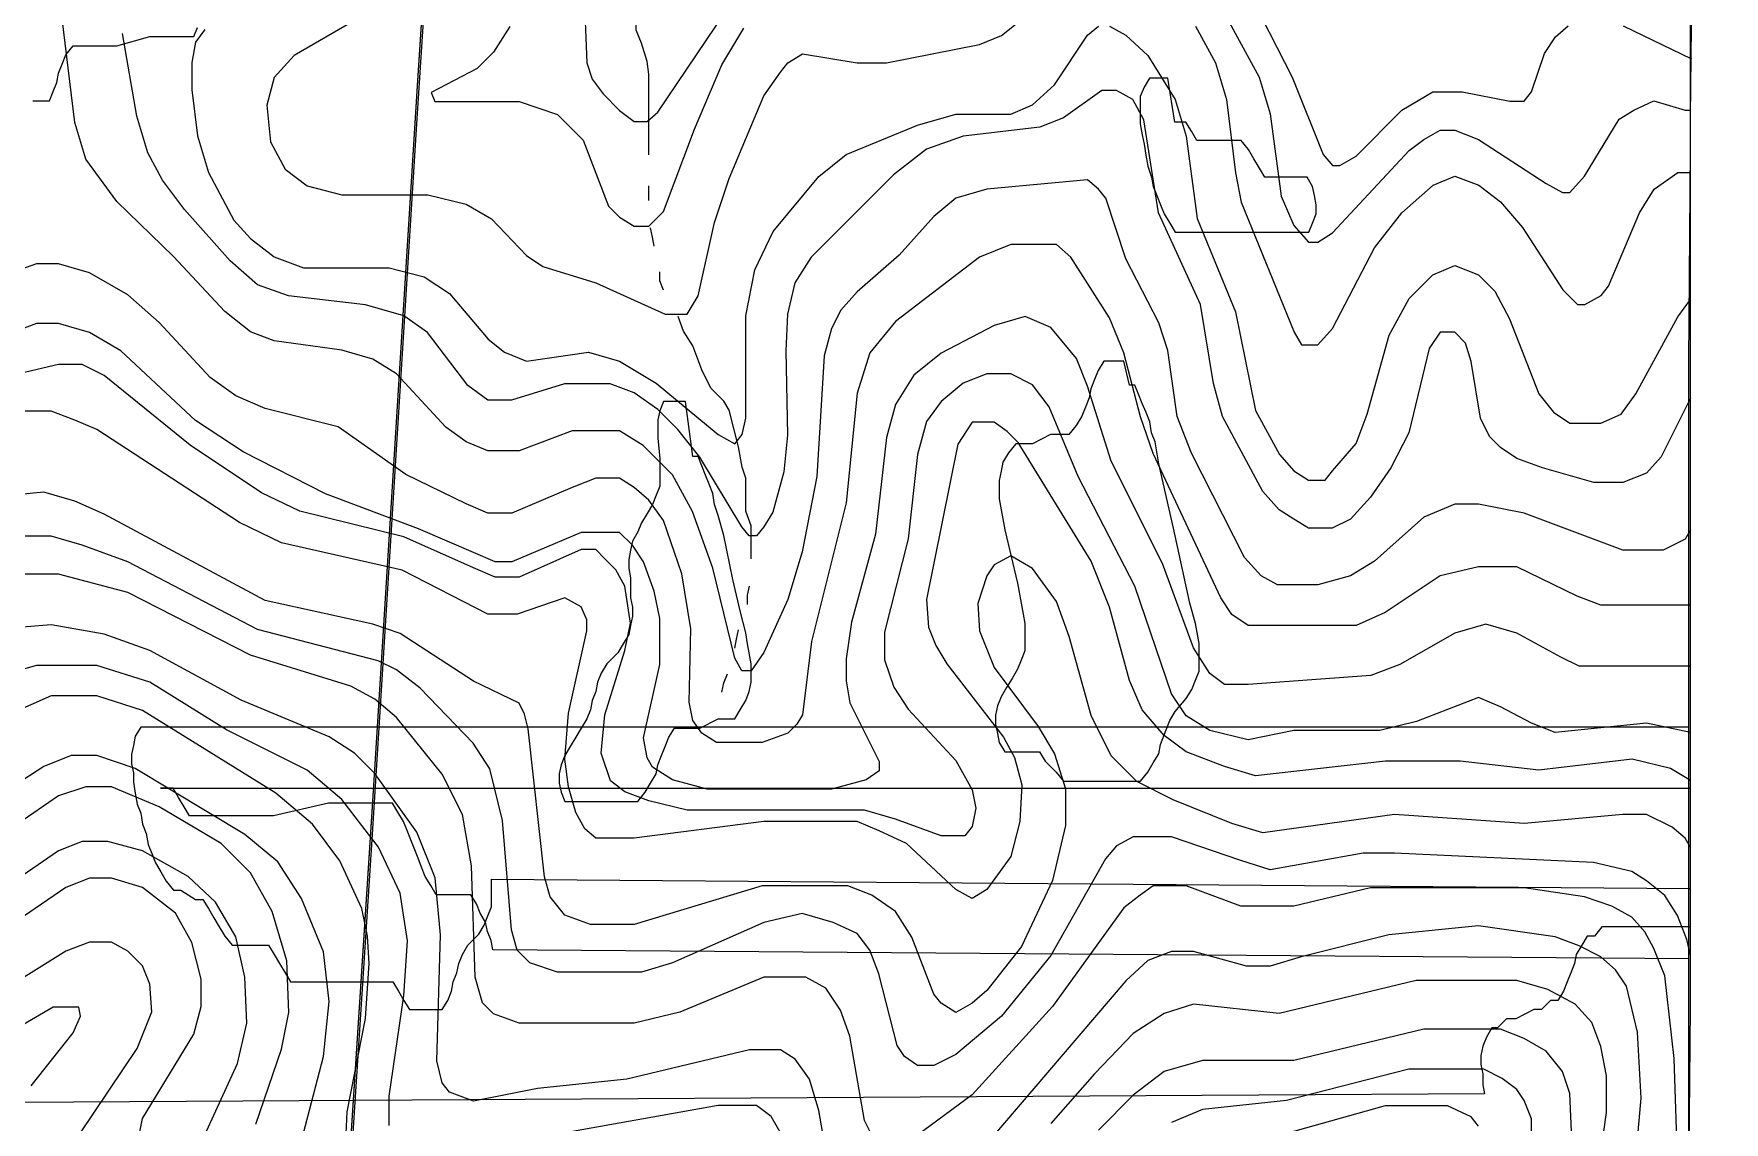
# Model space of a CAD drawing. Extents: x -0.82 to 6.83, y -0.63 to 7.9.
# Drawn here: x 2.406 to 2.8936, y 4.8829 to 5.1969 of the extents above; entities that cross this region are included whole.
import ezdxf

# ---------------------------------------------------------------- set-up
doc = ezdxf.new("R2010")
doc.units = 0
for name, color, linetype in [('Grid', 7, 'CONTINUOUS'), ('split_lines', 7, 'CONTINUOUS'), ('split_lines_copy', 7, 'CONTINUOUS'), ('topo', 7, 'CONTINUOUS'), ('topo_grid', 7, 'CONTINUOUS'), ('water', 7, 'CONTINUOUS'), ('white', 7, 'CONTINUOUS')]:
    doc.layers.add(name, color=color, linetype=linetype)

msp = doc.modelspace()

# ---------------------------------------------------------------- linework, layer by layer
at = {"layer": 'Grid', "color": 1}
for points in [[(3.35686, 4.763925), (3.14543, 4.763925), (2.933491, 4.763925), (2.724698, 4.763925), (2.712043, 4.763925), (2.490595, 4.763925), (2.503777, 4.967442), (2.51643, 5.17096), (2.529612, 5.373948), (2.542266, 5.577466), (2.543848, 5.786248), (2.544904, 5.995058), (2.547539, 6.202253), (2.550174, 6.409474), (2.547539, 6.61614), (2.54543, 6.822833), (2.53963, 7.033203), (2.533831, 7.243573), (2.533831, 7.247807)], [(2.529613, 5.383394), (2.516432, 5.180405), (2.503779, 4.976888), (2.490597, 4.77337), (2.284967, 4.770725), (2.07881, 4.76755), (1.873176, 4.764375), (1.667546, 4.761729), (1.460861, 4.761729), (1.254704, 4.761729), (1.048547, 4.761729), (0.841862, 4.761729), (0.635705, 4.761729), (0.429021, 4.761729), (0.222336, 4.761729), (0.015652, 4.761729), (0.006688, 4.761729)]]:
    msp.add_lwpolyline(points, dxfattribs=at)
for points in [[(1.667547, 4.761808), (1.67862, 4.964267), (1.689692, 5.166726), (1.700764, 5.369186), (1.712363, 5.571645), (1.919575, 5.575349), (2.127314, 5.579053), (2.335057, 5.583286), (2.542269, 5.586991), (2.529615, 5.383473), (2.516434, 5.180485), (2.503776, 4.976967), (2.490595, 4.77345), (2.284965, 4.770804), (2.078807, 4.767629), (1.873178, 4.764454)], [(3.35688, 4.771809), (3.145451, 4.771809), (2.933494, 4.771809), (2.7247, 4.771809), (2.712045, 4.771809), (2.490594, 4.771809), (2.503775, 4.975327), (2.516433, 5.178844), (2.529614, 5.381833), (2.542268, 5.58535), (2.752116, 5.582704), (2.961437, 5.582704), (3.171285, 5.579529), (3.38166, 5.576884), (3.375334, 5.374954), (3.369534, 5.173553), (3.363208, 4.971623)]]:
    msp.add_lwpolyline(points, close=True, dxfattribs=at)
at = {"layer": 'split_lines', "color": 7}
msp.add_lwpolyline([(2.882908, 4.614885), (2.882908, 4.675501), (2.882908, 4.736779), (2.882908, 4.797395), (2.883437, 4.858619), (2.883437, 4.91987), (2.883437, 4.980486), (2.883437, 5.041737), (2.883437, 5.102327), (2.883967, 5.163551), (2.883967, 5.224829)], dxfattribs=at)
at = {"layer": 'split_lines_copy', "color": 7}
msp.add_lwpolyline([(2.882908, 4.614885), (2.882908, 4.675501), (2.882908, 4.736779), (2.882908, 4.797395), (2.883437, 4.858619), (2.883437, 4.91987), (2.883437, 4.980486), (2.883437, 5.041737), (2.883437, 5.102327), (2.883967, 5.163551), (2.883967, 5.224829)], dxfattribs=at)
at = {"layer": 'topo', "color": 2}
for points in [[(2.740505, 5.219273), (2.759487, 5.184454), (2.762654, 5.17387), (2.765818, 5.150058), (2.769509, 5.141591), (2.773727, 5.136829), (2.776372, 5.136829), (2.78059, 5.139474), (2.802733, 5.163287), (2.80695, 5.166462), (2.811697, 5.169108), (2.815914, 5.169108), (2.82277, 5.166462), (2.842277, 5.153762), (2.847021, 5.151116), (2.849138, 5.151116), (2.853356, 5.155879), (2.863373, 5.172283), (2.86759, 5.174929), (2.87339, 5.177574), (2.882354, 5.174929), (2.883994, 5.174929)], [(2.523816, 5.215516), (2.481109, 5.190645), (2.475309, 5.184295), (2.4732, 5.176357), (2.474253, 5.165774), (2.478472, 5.157836), (2.484798, 5.153074), (2.494816, 5.150428), (2.519597, 5.150428), (2.530669, 5.147782), (2.53805, 5.143549), (2.548068, 5.132966), (2.552813, 5.129791), (2.568103, 5.125028), (2.588143, 5.116032), (2.59447, 5.116032), (2.597633, 5.121324), (2.602378, 5.142491), (2.606596, 5.155191), (2.616614, 5.179003), (2.621359, 5.185882), (2.623468, 5.188528), (2.627686, 5.191174), (2.643504, 5.188528), (2.651939, 5.188528), (2.678828, 5.19382), (2.685155, 5.196466), (2.689899, 5.20017)], [(2.883937, 5.053802), (2.882349, 5.051156), (2.876023, 5.047981), (2.871279, 5.047981), (2.864427, 5.047981), (2.835954, 5.058565), (2.822773, 5.061211), (2.81592, 5.061211), (2.806956, 5.057506), (2.792722, 5.044806), (2.785869, 5.040573), (2.776378, 5.037927), (2.764779, 5.037927), (2.760035, 5.040573), (2.755291, 5.045865), (2.740001, 5.075921), (2.735783, 5.086505), (2.733137, 5.105555), (2.730492, 5.113492), (2.721001, 5.132013), (2.715201, 5.149476), (2.713085, 5.152121), (2.70992, 5.154767), (2.680922, 5.152121), (2.671958, 5.149476), (2.665632, 5.144184), (2.655615, 5.133071), (2.643488, 5.122488), (2.638743, 5.117196), (2.636108, 5.111905), (2.633999, 5.103967), (2.63189, 5.069175), (2.627672, 5.047479), (2.623454, 5.03372), (2.6166, 5.018375), (2.612909, 5.013083), (2.610274, 5.013083), (2.608165, 5.016787), (2.601838, 5.042716), (2.596038, 5.05912), (2.590239, 5.069704), (2.581803, 5.07817), (2.574949, 5.082404), (2.568094, 5.082404), (2.56124, 5.082404), (2.54595, 5.076583), (2.536983, 5.076583), (2.530656, 5.079229), (2.524856, 5.083462), (2.51062, 5.098808), (2.503766, 5.103041), (2.494803, 5.105687), (2.475295, 5.108333), (2.468441, 5.110979), (2.461059, 5.1168), (2.446296, 5.132675), (2.429952, 5.14855), (2.420989, 5.16072), (2.417825, 5.171304), (2.413607, 5.206096)], [(2.757927, 5.20607), (2.769, 5.184374), (2.777967, 5.162149), (2.780612, 5.158974), (2.782729, 5.158974), (2.787473, 5.16162), (2.800655, 5.174849), (2.809619, 5.180141), (2.818054, 5.180141), (2.831762, 5.177495), (2.835979, 5.177495), (2.838096, 5.180141), (2.841787, 5.191253), (2.844951, 5.196016), (2.848642, 5.199191)], [(2.45527, 5.198212), (2.452635, 5.194508), (2.451582, 5.188687), (2.451582, 5.180749), (2.453164, 5.16752), (2.456327, 5.156937), (2.463708, 5.143179), (2.468454, 5.137887), (2.475308, 5.132595), (2.483744, 5.12942), (2.508524, 5.12942), (2.518542, 5.126774), (2.525923, 5.122012), (2.536996, 5.108783), (2.541741, 5.105079), (2.548068, 5.102433), (2.565994, 5.105079), (2.574957, 5.102433), (2.585506, 5.096083), (2.603433, 5.081266), (2.608178, 5.07862), (2.610287, 5.081266), (2.61134, 5.086029), (2.61134, 5.115556), (2.613977, 5.128785), (2.61925, 5.139898), (2.632431, 5.155773), (2.64034, 5.162123), (2.660903, 5.170589), (2.671975, 5.173764), (2.687792, 5.173764), (2.694118, 5.17641), (2.700445, 5.182231), (2.709935, 5.196519), (2.7131, 5.199164)], [(2.543313, 5.199059), (2.538568, 5.19165), (2.533823, 5.186888), (2.520641, 5.180009), (2.521697, 5.177363), (2.523806, 5.177363), (2.54595, 5.177363), (2.557022, 5.173659), (2.564404, 5.16625), (2.57179, 5.1472), (2.574949, 5.144025), (2.579171, 5.141379), (2.583389, 5.141379), (2.587607, 5.145613), (2.59657, 5.169425), (2.604479, 5.187946), (2.610806, 5.198529)], [(2.564941, 5.202869), (2.565468, 5.188581), (2.56705, 5.183819), (2.570217, 5.179585), (2.574958, 5.174823), (2.579181, 5.171648), (2.582871, 5.171648), (2.586035, 5.174294), (2.605543, 5.203292)], [(2.716261, 5.199164), (2.721005, 5.196519), (2.727332, 5.190698), (2.73524, 5.177998), (2.738404, 5.167414), (2.741569, 5.143602), (2.752642, 5.11672), (2.758441, 5.088251), (2.765299, 5.075551), (2.769517, 5.070789), (2.773734, 5.068143), (2.778481, 5.068143), (2.780598, 5.070789), (2.787453, 5.078726), (2.790617, 5.087193), (2.796943, 5.109947), (2.802743, 5.12053), (2.809596, 5.127409), (2.815922, 5.130055), (2.822775, 5.127409), (2.827519, 5.122647), (2.831736, 5.114709), (2.840171, 5.093014), (2.844389, 5.087722), (2.849133, 5.084547), (2.858097, 5.084547), (2.863896, 5.087193), (2.868114, 5.093014), (2.88024, 5.115239), (2.883928, 5.120266)], [(2.741066, 5.199111), (2.746866, 5.188528), (2.75003, 5.177945), (2.752676, 5.156778), (2.754264, 5.148311), (2.769554, 5.110873), (2.771671, 5.107169), (2.773787, 5.107169), (2.776433, 5.107169), (2.780651, 5.111931), (2.792777, 5.135215), (2.800685, 5.145269), (2.809649, 5.153206), (2.815975, 5.155852), (2.822828, 5.153206), (2.829154, 5.148444), (2.83548, 5.141035), (2.84708, 5.123044), (2.851297, 5.11881), (2.853414, 5.11881), (2.858158, 5.121456), (2.860274, 5.124102), (2.869239, 5.145269), (2.873456, 5.152148), (2.880309, 5.15691), (2.883994, 5.15691)], [(2.864459, 5.199191), (2.884234, 5.189666)], [(2.883923, 5.091823), (2.875493, 5.07489), (2.871276, 5.070127), (2.86442, 5.067481), (2.855986, 5.067481), (2.841224, 5.071715), (2.833843, 5.07436), (2.829099, 5.077535), (2.825934, 5.08071), (2.823288, 5.086002), (2.820642, 5.102406), (2.819055, 5.107698), (2.815891, 5.110873), (2.813774, 5.110873), (2.811657, 5.110873), (2.808493, 5.10611), (2.802693, 5.081769), (2.79742, 5.071715), (2.79162, 5.063248), (2.785821, 5.056898), (2.780548, 5.054252), (2.773695, 5.054252), (2.769477, 5.056898), (2.76526, 5.059544), (2.760516, 5.064835), (2.748917, 5.086531), (2.746271, 5.096056), (2.74258, 5.11881), (2.730449, 5.145269), (2.726231, 5.17215), (2.723067, 5.177971), (2.718323, 5.180617), (2.714105, 5.180617), (2.703033, 5.17268), (2.69618, 5.170034), (2.674037, 5.167388), (2.663493, 5.163684), (2.654003, 5.156275), (2.630277, 5.132463), (2.625532, 5.125055), (2.623423, 5.116059), (2.622896, 5.105475), (2.623423, 5.081134), (2.62237, 5.07055), (2.619206, 5.058909), (2.616571, 5.054675), (2.614462, 5.05203), (2.612353, 5.05203), (2.610244, 5.054675), (2.598118, 5.074784), (2.59179, 5.082721), (2.585991, 5.088542), (2.579136, 5.093305), (2.572282, 5.09595), (2.565955, 5.09595), (2.559101, 5.09595), (2.543812, 5.091188), (2.536953, 5.091188), (2.531153, 5.095421), (2.519554, 5.110767), (2.512699, 5.11553), (2.501627, 5.118705), (2.479483, 5.12135), (2.470519, 5.124525), (2.462611, 5.131405), (2.44943, 5.146221), (2.443103, 5.154688), (2.438886, 5.162625), (2.435721, 5.173209), (2.431503, 5.197021)], [(2.883935, 5.032054), (2.880236, 5.032054), (2.867055, 5.032054), (2.858091, 5.032054), (2.851238, 5.034699), (2.833839, 5.043166), (2.822766, 5.043166), (2.811693, 5.04052), (2.795877, 5.029937), (2.787442, 5.026233), (2.765299, 5.026233), (2.756335, 5.026233), (2.751588, 5.029408), (2.748426, 5.03417), (2.728919, 5.075816), (2.725222, 5.086399), (2.720478, 5.10492), (2.716261, 5.114974), (2.705188, 5.132436), (2.700971, 5.136141), (2.696227, 5.136141), (2.687792, 5.136141), (2.678828, 5.132436), (2.654576, 5.113916), (2.647194, 5.10492), (2.643504, 5.093278), (2.64034, 5.061634), (2.630323, 5.021576), (2.627685, 5.000409), (2.626106, 4.997764), (2.62347, 4.995118), (2.616089, 4.992472), (2.610284, 4.992472), (2.602903, 4.992472), (2.598685, 4.995118), (2.59605, 4.998822), (2.594994, 5.004114), (2.595521, 5.02528), (2.592885, 5.041155), (2.587614, 5.056501), (2.583396, 5.062322), (2.579178, 5.066026), (2.57496, 5.068672), (2.568105, 5.068672), (2.561251, 5.066026), (2.543852, 5.058618), (2.536994, 5.058618), (2.530667, 5.061264), (2.513268, 5.06973), (2.49376, 5.083489), (2.47267, 5.08878), (2.464234, 5.092484), (2.456852, 5.097776), (2.44209, 5.113651), (2.433126, 5.121589), (2.422054, 5.127939), (2.41309, 5.130584), (2.406764, 5.130584), (2.3978, 5.127409)], [(2.883923, 5.014432), (2.88024, 5.014432), (2.858097, 5.014432), (2.851771, 5.014432), (2.846498, 5.017078), (2.833843, 5.023957), (2.824878, 5.026603), (2.815914, 5.023957), (2.800098, 5.014961), (2.791663, 5.011786), (2.756338, 5.009141), (2.749485, 5.009141), (2.745268, 5.012316), (2.740521, 5.019724), (2.731554, 5.044066), (2.716791, 5.073593), (2.709938, 5.095289), (2.706773, 5.103226), (2.699392, 5.112222), (2.69201, 5.115397), (2.683046, 5.112751), (2.667755, 5.104814), (2.659847, 5.098464), (2.654574, 5.089997), (2.651928, 5.080472), (2.648764, 5.052532), (2.64191, 5.027132), (2.640327, 5.016549), (2.640327, 5.010199), (2.641383, 5.003849), (2.649819, 4.986916), (2.649819, 4.98427), (2.646128, 4.981624), (2.636111, 4.978978), (2.62083, 4.978978), (2.600268, 4.978978), (2.59025, 4.981624), (2.584451, 4.985328), (2.582869, 4.987974), (2.581813, 4.993795), (2.586558, 5.014961), (2.586558, 5.028191), (2.584979, 5.036128), (2.581814, 5.044595), (2.578652, 5.049357), (2.57496, 5.053061), (2.570215, 5.053061), (2.563888, 5.053061), (2.543854, 5.044595), (2.539104, 5.044595), (2.532777, 5.047241), (2.51696, 5.05412), (2.490069, 5.064174), (2.466343, 5.076345), (2.452636, 5.085341), (2.431019, 5.105449), (2.422056, 5.110741), (2.413092, 5.113386), (2.406765, 5.113386), (2.399911, 5.110741)], [(2.883929, 4.995329), (2.871274, 4.997975), (2.844911, 4.995329), (2.838056, 4.997975), (2.829091, 5.002738), (2.822765, 5.005384), (2.804837, 4.998504), (2.794293, 4.995859), (2.769513, 4.995859), (2.756331, 4.993213), (2.745258, 4.995859), (2.738405, 5.000092), (2.734188, 5.006442), (2.723639, 5.037557), (2.707296, 5.069175), (2.698861, 5.089283), (2.694117, 5.095633), (2.687791, 5.098808), (2.680938, 5.098808), (2.674083, 5.096162), (2.667756, 5.09087), (2.663539, 5.08505), (2.660893, 5.075525), (2.658247, 5.051183), (2.651395, 5.024275), (2.651395, 5.016337), (2.65404, 5.0084), (2.658258, 5.00205), (2.671966, 4.987233), (2.67671, 4.978766), (2.677768, 4.973475), (2.67671, 4.968183), (2.674593, 4.965537), (2.671947, 4.965537), (2.66773, 4.965537), (2.654548, 4.9703), (2.645585, 4.972946), (2.594443, 4.972946), (2.58337, 4.975591), (2.576516, 4.978237), (2.572298, 4.981412), (2.569663, 4.98935), (2.570716, 5.000462), (2.576516, 5.018983), (2.578099, 5.026921), (2.576516, 5.037504), (2.573881, 5.042266), (2.570717, 5.045441), (2.568082, 5.048087), (2.563887, 5.048087), (2.545961, 5.04015), (2.539102, 5.04015), (2.532775, 5.042796), (2.51274, 5.051791), (2.482687, 5.0592), (2.471615, 5.064491), (2.451052, 5.07825), (2.426272, 5.098358), (2.419945, 5.101533), (2.413091, 5.101533), (2.402018, 5.098887)], [(2.883937, 4.981518), (2.878138, 4.984958), (2.867065, 4.987604), (2.840175, 4.984429), (2.817505, 4.987074), (2.795889, 4.987074), (2.758454, 4.982841), (2.74949, 4.985487), (2.738417, 4.98972), (2.732091, 4.994483), (2.725759, 5.001891), (2.722068, 5.010358), (2.716269, 5.031524), (2.710995, 5.044754), (2.689906, 5.079017), (2.686744, 5.082192), (2.683053, 5.084838), (2.678835, 5.084838), (2.676719, 5.084838), (2.672501, 5.078488), (2.663537, 5.033668), (2.664066, 5.02573), (2.666183, 5.020438), (2.669347, 5.015147), (2.685693, 4.99398), (2.688855, 4.988159), (2.690972, 4.980222), (2.690443, 4.969638), (2.687797, 4.959584), (2.680944, 4.950059), (2.676727, 4.947413), (2.671983, 4.950059), (2.657745, 4.963288), (2.649837, 4.966993), (2.64351, 4.969638), (2.616614, 4.969638), (2.57918, 4.964876), (2.572325, 4.964876), (2.568107, 4.964876), (2.564944, 4.967522), (2.562308, 4.972284), (2.5602, 4.979693), (2.559144, 4.98763), (2.5602, 5.000859), (2.565472, 5.024672), (2.565472, 5.027847), (2.563889, 5.031551), (2.559144, 5.034197), (2.545436, 5.029434), (2.536994, 5.029434), (2.512213, 5.042134), (2.477415, 5.050072), (2.465288, 5.055893), (2.424163, 5.082774), (2.417836, 5.08542), (2.410982, 5.088066), (2.402019, 5.088066)], [(2.883934, 4.962177), (2.882346, 4.964823), (2.878656, 4.967998), (2.871274, 4.971702), (2.864421, 4.971702), (2.83595, 4.969056), (2.798515, 4.971702), (2.760553, 4.96641), (2.751589, 4.969056), (2.734716, 4.975935), (2.724167, 4.981227), (2.716786, 4.988635), (2.710986, 5.000277), (2.70466, 5.023031), (2.700969, 5.033085), (2.694116, 5.04261), (2.68779, 5.046315), (2.683046, 5.043669), (2.680929, 5.040494), (2.678283, 5.032556), (2.678813, 5.024619), (2.68303, 5.014035), (2.695685, 4.997102), (2.700429, 4.989165), (2.703591, 4.97911), (2.703591, 4.968527), (2.6999, 4.952652), (2.690936, 4.933602), (2.680919, 4.920902), (2.676701, 4.917198), (2.671957, 4.914552), (2.66774, 4.917198), (2.665623, 4.919844), (2.659297, 4.936248), (2.654553, 4.943656), (2.6477, 4.948419), (2.640845, 4.951065), (2.629773, 4.951065), (2.616065, 4.951065), (2.579158, 4.939952), (2.566524, 4.939952), (2.559142, 4.942598), (2.554924, 4.94789), (2.553342, 4.95371), (2.548596, 4.996414), (2.547543, 5.000648), (2.545961, 5.003823), (2.532776, 5.010173), (2.511686, 5.023931), (2.503777, 5.026577), (2.47267, 5.033456), (2.426272, 5.058327), (2.417836, 5.062031), (2.408873, 5.064677), (2.381984, 5.062031)], [(2.883918, 4.931115), (2.88286, 4.935613), (2.880214, 4.942492), (2.876523, 4.948313), (2.87125, 4.952546), (2.867033, 4.955192), (2.85596, 4.957838), (2.79849, 4.960484), (2.789526, 4.960484), (2.762637, 4.955721), (2.754202, 4.958367), (2.734165, 4.965246), (2.727312, 4.965246), (2.72309, 4.965246), (2.718346, 4.9626), (2.715181, 4.958896), (2.699364, 4.930956), (2.685127, 4.913494), (2.671946, 4.902381), (2.665619, 4.899206), (2.660875, 4.899206), (2.657184, 4.901852), (2.655068, 4.905027), (2.649797, 4.925665), (2.647151, 4.932544), (2.643461, 4.937306), (2.636607, 4.940481), (2.627643, 4.943127), (2.61657, 4.940481), (2.590208, 4.92884), (2.581245, 4.926194), (2.557002, 4.926194), (2.549093, 4.92884), (2.545402, 4.932544), (2.543822, 4.938365), (2.541182, 4.969982), (2.537491, 4.984799), (2.532746, 4.992207), (2.517456, 5.008082), (2.510602, 5.013374), (2.505329, 5.01602), (2.470531, 5.025016), (2.433097, 5.044595), (2.419916, 5.049357), (2.410952, 5.052003), (2.38459, 5.052003)], [(2.647687, 4.879177), (2.645579, 4.883411), (2.641361, 4.907752), (2.638723, 4.915161), (2.634506, 4.921511), (2.628706, 4.924686), (2.623438, 4.924686), (2.616584, 4.924686), (2.592331, 4.914631), (2.57915, 4.911456), (2.545961, 4.911456), (2.538576, 4.914102), (2.535412, 4.917277), (2.533303, 4.924686), (2.53225, 4.956833), (2.529612, 4.971649), (2.523814, 4.983291), (2.510632, 4.999695), (2.504306, 5.004987), (2.497451, 5.008691), (2.468452, 5.017687), (2.433128, 5.035678), (2.413092, 5.04097), (2.386729, 5.04097)], [(2.636647, 4.861953), (2.632429, 4.886295), (2.629794, 4.89529), (2.625576, 4.901111), (2.621358, 4.903757), (2.612394, 4.903757), (2.577068, 4.89529), (2.551233, 4.892645), (2.532775, 4.88894), (2.525921, 4.891586), (2.523812, 4.894232), (2.522233, 4.900582), (2.523286, 4.936962), (2.521704, 4.953366), (2.516431, 4.966596), (2.504305, 4.983529), (2.498505, 4.98935), (2.491124, 4.994112), (2.465816, 5.004696), (2.439454, 5.018983), (2.426273, 5.023746), (2.410983, 5.026391), (2.377765, 5.023746)], [(2.508523, 4.881903), (2.508523, 4.890369), (2.512741, 4.919368), (2.513794, 4.935243), (2.511685, 4.949001), (2.505358, 4.96223), (2.494813, 4.975988), (2.484796, 4.984455), (2.461597, 4.996097), (2.439453, 5.009855), (2.424163, 5.014618), (2.415199, 5.014618), (2.406764, 5.014618), (2.381983, 5.007738)], [(2.495861, 4.875314), (2.496387, 4.885898), (2.50166, 4.912779), (2.502713, 4.928654), (2.502187, 4.936592), (2.500605, 4.944529), (2.494277, 4.958288), (2.486369, 4.968871), (2.475825, 4.977867), (2.437336, 5.001679), (2.424155, 5.005913), (2.410974, 5.005913), (2.394102, 4.998504)], [(2.483214, 4.877537), (2.489541, 4.901879), (2.491123, 4.917754), (2.489541, 4.932041), (2.483214, 4.947387), (2.47636, 4.95797), (2.466869, 4.965908), (2.435235, 4.984958), (2.424162, 4.988662), (2.416781, 4.988662), (2.408872, 4.985487), (2.392528, 4.974904)], [(2.470022, 4.882299), (2.477403, 4.903995), (2.479512, 4.914579), (2.478985, 4.929395), (2.474768, 4.943683), (2.468441, 4.954795), (2.460005, 4.963262), (2.442079, 4.973845), (2.42837, 4.979666), (2.420989, 4.979666), (2.41308, 4.97702), (2.379864, 4.954266)], [(2.455255, 4.879204), (2.464745, 4.899841), (2.46738, 4.911483), (2.466854, 4.924712), (2.464219, 4.936354), (2.458419, 4.946408), (2.450511, 4.953816), (2.437329, 4.961225), (2.427312, 4.96387), (2.41993, 4.96387), (2.413076, 4.961225), (2.384605, 4.941645)], [(2.436289, 4.878675), (2.437345, 4.883966), (2.452108, 4.908308), (2.454217, 4.916245), (2.454217, 4.924183), (2.451579, 4.934766), (2.446834, 4.943233), (2.437344, 4.950641), (2.428381, 4.953287), (2.422054, 4.953287), (2.4152, 4.950641), (2.388837, 4.93265)], [(2.880226, 4.869123), (2.879167, 4.901296), (2.876521, 4.925109), (2.87336, 4.933046), (2.870714, 4.937809), (2.867023, 4.942042), (2.861223, 4.945217), (2.853315, 4.947863), (2.835916, 4.950509), (2.802699, 4.950509), (2.791626, 4.950509), (2.769483, 4.945217), (2.76263, 4.945217), (2.754195, 4.945217), (2.738376, 4.951038), (2.728885, 4.951038), (2.725189, 4.948392), (2.720442, 4.944688), (2.699882, 4.916219), (2.676683, 4.890819), (2.660866, 4.879177)], [(2.867052, 4.860815), (2.869698, 4.889814), (2.868639, 4.908864), (2.865478, 4.922093), (2.862316, 4.926855), (2.858096, 4.930559), (2.85177, 4.933734), (2.844914, 4.93638), (2.822771, 4.939555), (2.796937, 4.936909), (2.77163, 4.930559), (2.762666, 4.927914), (2.755813, 4.927914), (2.740523, 4.932147), (2.734197, 4.932147), (2.727344, 4.929501), (2.721013, 4.92368), (2.680942, 4.87677)], [(2.419419, 4.879812), (2.435763, 4.904154), (2.439981, 4.914737), (2.439454, 4.922675), (2.437346, 4.927966), (2.433128, 4.9322), (2.428383, 4.934846), (2.422056, 4.934846), (2.415202, 4.9322), (2.393058, 4.918441)], [(2.854917, 4.851449), (2.859661, 4.885713), (2.859661, 4.896296), (2.858073, 4.904763), (2.855428, 4.911642), (2.850684, 4.916933), (2.842775, 4.921167), (2.833811, 4.923813), (2.82063, 4.923813), (2.804813, 4.923813), (2.76527, 4.914288), (2.740489, 4.916933), (2.732054, 4.914288), (2.723085, 4.908467), (2.712012, 4.896825), (2.699357, 4.882538)], [(2.405192, 4.893333), (2.417317, 4.908678), (2.419426, 4.913441), (2.4189, 4.916087), (2.417317, 4.916087), (2.411519, 4.916087), (2.396228, 4.907091)], [(2.84966, 4.87796), (2.849131, 4.891189), (2.847014, 4.897539), (2.84227, 4.90336), (2.835944, 4.907064), (2.829091, 4.90971), (2.818018, 4.90971), (2.806946, 4.90971), (2.769512, 4.900714), (2.760548, 4.900714), (2.743149, 4.900714), (2.732076, 4.897539), (2.723109, 4.89066), (2.713092, 4.880606)], [(2.838043, 4.873304), (2.838043, 4.883887), (2.835926, 4.889179), (2.833809, 4.892354), (2.829592, 4.895529), (2.824319, 4.898174), (2.814301, 4.898174), (2.802702, 4.898174), (2.767377, 4.889179), (2.743125, 4.886533), (2.734161, 4.882829)], [(2.622378, 4.878198), (2.618688, 4.884548), (2.614469, 4.887723), (2.60343, 4.887723), (2.555978, 4.879257)], [(2.822766, 4.88177), (2.820649, 4.884416), (2.813794, 4.887591), (2.80483, 4.887591), (2.795866, 4.887591), (2.767395, 4.879654)]]:
    msp.add_lwpolyline(points, dxfattribs=at)
for points in [[(2.884234, 5.189666)], [(2.883994, 5.174929)], [(2.883994, 5.15691)], [(2.883928, 5.120266)], [(2.883923, 5.091823)], [(2.883937, 5.053802)], [(2.883935, 5.032054)], [(2.883923, 5.014432)], [(2.883929, 4.995329)], [(2.883937, 4.981518)], [(2.883934, 4.962177)], [(2.883918, 4.931115)]]:
    msp.add_lwpolyline(points, close=True, dxfattribs=at)
at = {"layer": 'topo_grid', "color": 7}
msp.add_lwpolyline([(2.882904, 4.606789), (2.883434, 4.658462), (2.883434, 4.710135), (2.883434, 4.761279), (2.883434, 4.812952), (2.883434, 4.864096), (2.883963, 4.915743), (2.883963, 4.967416), (2.883963, 5.01856), (2.883963, 5.070233), (2.883963, 5.121377), (2.883963, 5.17305), (2.884492, 5.224723)], dxfattribs=at)
at = {"layer": 'water', "color": 4}
for points in [[(2.583394, 5.16199), (2.583394, 5.16834), (2.583394, 5.176278), (2.583394, 5.182628), (2.583394, 5.185274), (2.582868, 5.188978), (2.581285, 5.19427), (2.579703, 5.197974), (2.579703, 5.20062), (2.579177, 5.203265), (2.579177, 5.20644), (2.579177, 5.211732), (2.579703, 5.215965), (2.580759, 5.220728), (2.581285, 5.224432), (2.584976, 5.229195), (2.588139, 5.23237), (2.589722, 5.235015)], [(2.583394, 5.148788), (2.583394, 5.153021)], [(2.584976, 5.135611), (2.584447, 5.138257), (2.58392, 5.140903)], [(2.587612, 5.122964), (2.586556, 5.12561), (2.586556, 5.128256)], [(2.61292, 5.045468), (2.61292, 5.045468), (2.61292, 5.049701), (2.61292, 5.054993), (2.61134, 5.059226), (2.61134, 5.06346), (2.61134, 5.068751), (2.610285, 5.071926), (2.609232, 5.077747), (2.606594, 5.08833), (2.605014, 5.090976), (2.601323, 5.09468), (2.598688, 5.099972), (2.596053, 5.106851), (2.593415, 5.111085), (2.591835, 5.115318)], [(2.611866, 5.032292), (2.611866, 5.034938), (2.612393, 5.037583)], [(2.608175, 5.019618), (2.608701, 5.022264), (2.609228, 5.02491)], [(2.604484, 5.006971), (2.605011, 5.009617), (2.606066, 5.012263)]]:
    msp.add_lwpolyline(points, dxfattribs=at)
at = {"layer": 'white', "color": 7}
for points in [[(2.405705, 5.177601), (2.407287, 5.177601), (2.409396, 5.177601), (2.410451, 5.177601), (2.411504, 5.180247), (2.41256, 5.182893), (2.413087, 5.185538), (2.41414, 5.188184), (2.415195, 5.19083), (2.417304, 5.193476), (2.419413, 5.193476), (2.421521, 5.193476), (2.424157, 5.193476), (2.42732, 5.193476), (2.429955, 5.193476), (2.439446, 5.196122), (2.442081, 5.196122), (2.444716, 5.196122), (2.447354, 5.196122), (2.44999, 5.196122), (2.452098, 5.196122), (2.453151, 5.198768)], [(2.883398, 4.99689), (2.442081, 4.99689), (2.440499, 4.99689), (2.43839, 4.99689), (2.436808, 4.99689), (2.435228, 4.994245), (2.434702, 4.991599), (2.434172, 4.988953), (2.434172, 4.986307), (2.434702, 4.983661), (2.434702, 4.981015), (2.435228, 4.97784), (2.435755, 4.974665), (2.436808, 4.97202), (2.437334, 4.968845), (2.43839, 4.966199), (2.438916, 4.963024), (2.439972, 4.960378), (2.441025, 4.957732), (2.442607, 4.955086), (2.44419, 4.95244), (2.446298, 4.949795), (2.448407, 4.949795), (2.452625, 4.947149), (2.454734, 4.947149), (2.456316, 4.944503), (2.457898, 4.941857), (2.45948, 4.939211), (2.461063, 4.936565), (2.463171, 4.93392), (2.464754, 4.93392), (2.466862, 4.93392), (2.469498, 4.93392), (2.471606, 4.93392), (2.473715, 4.93392), (2.475297, 4.931274), (2.476879, 4.928628), (2.478462, 4.925982), (2.480044, 4.923336), (2.482153, 4.923336), (2.484261, 4.923336), (2.486897, 4.923336), (2.489532, 4.923336), (2.49217, 4.923336), (2.497442, 4.923336), (2.500606, 4.923336), (2.502715, 4.923336), (2.50535, 4.923336), (2.507459, 4.923336), (2.509567, 4.923336), (2.51115, 4.92069), (2.512729, 4.918045), (2.514311, 4.915399), (2.515894, 4.915399), (2.518003, 4.915399), (2.520111, 4.915399), (2.521691, 4.915399), (2.5238, 4.915399), (2.525382, 4.918045), (2.526437, 4.92069), (2.526964, 4.923336), (2.528017, 4.925982), (2.528544, 4.928628), (2.529599, 4.931274), (2.531181, 4.93392), (2.534345, 4.937095), (2.535927, 4.93974), (2.53698, 4.942386), (2.538035, 4.945032), (2.538035, 4.947678), (2.538035, 4.950324), (2.538035, 4.95297), (2.883632, 4.950324)], [(2.883493, 4.930004), (2.538413, 4.93265), (2.537887, 4.935295), (2.536833, 4.937941), (2.536307, 4.940587), (2.534725, 4.943233), (2.533669, 4.945879), (2.532089, 4.948525), (2.529981, 4.948525), (2.527872, 4.948525), (2.525763, 4.948525), (2.523655, 4.948525), (2.522072, 4.948525), (2.52049, 4.95117), (2.518908, 4.953816), (2.517855, 4.956462), (2.516799, 4.959108), (2.51469, 4.9644), (2.513637, 4.967045), (2.512584, 4.969691), (2.511002, 4.972337), (2.50942, 4.974983), (2.507311, 4.974983), (2.505203, 4.974983), (2.502567, 4.974983), (2.499932, 4.974983), (2.496768, 4.974983), (2.493605, 4.974983), (2.490967, 4.974983), (2.47515, 4.971279), (2.46935, 4.971279), (2.466187, 4.971279), (2.463023, 4.971279), (2.460388, 4.971279), (2.457753, 4.971279), (2.455117, 4.971279), (2.453009, 4.971279), (2.4509, 4.971279), (2.449318, 4.973925), (2.447736, 4.97657), (2.446153, 4.979216), (2.444571, 4.979216), (2.442462, 4.979216), (2.883688, 4.979216)], [(2.88369, 4.939211), (2.882102, 4.939211), (2.878938, 4.939211), (2.876292, 4.939211), (2.87313, 4.939211), (2.869966, 4.939211), (2.866804, 4.939211), (2.864158, 4.939211), (2.861512, 4.939211), (2.85835, 4.939211), (2.856234, 4.936565), (2.854117, 4.936565), (2.85253, 4.93392), (2.850942, 4.931274), (2.850413, 4.928628), (2.849355, 4.925982), (2.848296, 4.923336), (2.847238, 4.92069), (2.84565, 4.918045), (2.843534, 4.918045), (2.840888, 4.915399), (2.838771, 4.915399), (2.833498, 4.912753), (2.830852, 4.912753), (2.828206, 4.910107), (2.826619, 4.910107), (2.825031, 4.907461), (2.823973, 4.904815), (2.823444, 4.90217), (2.823444, 4.899524), (2.823973, 4.896878), (2.823973, 4.893703), (2.824502, 4.891057), (2.368422, 4.888411)]]:
    msp.add_lwpolyline(points, dxfattribs=at)
for points in [[(2.733133, 5.184136), (2.731545, 5.184136), (2.729429, 5.184136), (2.727841, 5.184136), (2.726254, 5.18149), (2.725195, 5.178844), (2.725195, 5.176199), (2.725195, 5.173553), (2.725195, 5.170907), (2.725725, 5.167732), (2.726254, 5.165086), (2.726783, 5.161911), (2.727312, 5.158736), (2.72837, 5.155561), (2.7289, 5.152915), (2.729958, 5.150269), (2.731016, 5.147624), (2.732075, 5.144978), (2.733662, 5.142332), (2.73525, 5.139686), (2.737366, 5.139686), (2.740012, 5.139686), (2.742658, 5.139686), (2.745304, 5.139686), (2.748468, 5.139686), (2.75163, 5.139686), (2.754794, 5.139686), (2.757956, 5.139686), (2.760602, 5.139686), (2.763764, 5.139686), (2.76641, 5.139686), (2.769055, 5.139686), (2.771701, 5.139686), (2.773818, 5.139686), (2.774876, 5.142332), (2.775935, 5.144978), (2.775935, 5.147624), (2.775405, 5.150269), (2.774876, 5.152915), (2.773289, 5.155561), (2.771701, 5.155561), (2.769585, 5.155561), (2.767468, 5.155561), (2.765351, 5.155561), (2.763235, 5.155561), (2.761118, 5.155561), (2.75953, 5.158207), (2.757943, 5.160853), (2.756355, 5.163499), (2.754239, 5.166144), (2.752651, 5.166144), (2.750005, 5.166144), (2.747889, 5.166144), (2.745772, 5.166144), (2.743655, 5.166144), (2.741539, 5.166144), (2.739951, 5.16879), (2.738364, 5.171436), (2.736776, 5.171436), (2.735189, 5.171436), (2.733125, 5.184136)], [(2.720479, 5.102459), (2.718362, 5.102459), (2.716246, 5.102459), (2.714658, 5.102459), (2.713071, 5.099813), (2.712012, 5.097168), (2.710954, 5.094522), (2.710425, 5.091876), (2.709366, 5.08923), (2.708308, 5.086584), (2.706721, 5.083938), (2.704604, 5.081293), (2.701958, 5.081293), (2.699312, 5.081293), (2.694039, 5.078647), (2.691393, 5.078647), (2.689277, 5.078647), (2.68716, 5.076001), (2.685572, 5.073355), (2.685043, 5.070709), (2.684514, 5.068063), (2.684514, 5.065418), (2.684514, 5.062772), (2.685043, 5.059597), (2.685572, 5.056951), (2.686102, 5.053776), (2.689793, 5.03843), (2.690851, 5.032609), (2.69138, 5.029434), (2.691909, 5.026788), (2.691909, 5.024143), (2.691909, 5.021497), (2.691909, 5.018851), (2.690851, 5.016205), (2.689793, 5.013559), (2.688205, 5.010913), (2.686618, 5.008268), (2.68503, 5.005622), (2.683972, 5.002976), (2.683443, 5.00033), (2.683443, 4.997684), (2.683972, 4.995038), (2.684501, 4.992393), (2.686088, 4.989747), (2.687676, 4.989747), (2.689793, 4.989747), (2.691909, 4.989747), (2.694026, 4.989747), (2.696143, 4.989747), (2.69773, 4.987101), (2.700892, 4.983926), (2.703008, 4.98128), (2.704596, 4.98128), (2.706713, 4.98128), (2.709358, 4.98128), (2.712004, 4.98128), (2.71465, 4.98128), (2.717296, 4.98128), (2.720458, 4.98128), (2.723104, 4.98128), (2.72522, 4.98128), (2.727337, 4.983926), (2.728924, 4.986572), (2.730512, 4.989218), (2.731041, 4.991863), (2.732629, 4.996097), (2.733687, 4.998743), (2.735274, 5.001388), (2.738439, 5.005093), (2.740026, 5.007738), (2.741085, 5.010384), (2.742143, 5.01303), (2.742143, 5.015676), (2.742143, 5.018322), (2.742143, 5.020968), (2.741614, 5.024143), (2.741085, 5.026788), (2.739497, 5.032609), (2.734753, 5.054305), (2.730536, 5.072826), (2.729477, 5.079176), (2.728419, 5.081822), (2.72789, 5.084997), (2.726832, 5.087643), (2.725773, 5.090288), (2.724715, 5.092934), (2.723657, 5.09558), (2.722069, 5.09558), (2.720482, 5.102459)], [(2.59394, 5.090791), (2.592358, 5.090791), (2.590249, 5.090791), (2.588664, 5.090791), (2.587611, 5.090791), (2.586561, 5.088145), (2.586034, 5.085499), (2.586034, 5.082854), (2.586034, 5.080208), (2.586561, 5.074387), (2.586561, 5.071741), (2.586561, 5.069095), (2.586561, 5.066449), (2.585508, 5.063804), (2.584449, 5.061158), (2.582867, 5.058512), (2.581285, 5.055866), (2.580229, 5.05322), (2.578647, 5.050574), (2.57812, 5.047929), (2.577594, 5.045283), (2.577594, 5.042637), (2.57812, 5.039991), (2.57812, 5.03417), (2.578647, 5.031524), (2.578647, 5.028879), (2.57812, 5.026233), (2.577594, 5.023587), (2.576012, 5.020941), (2.574429, 5.018295), (2.571266, 5.01512), (2.569683, 5.012474), (2.568628, 5.009829), (2.568101, 5.007183), (2.567048, 5.004537), (2.566519, 5.001891), (2.565466, 4.999245), (2.563884, 4.996599), (2.562301, 4.993954), (2.560722, 4.991308), (2.55914, 4.988662), (2.558084, 4.986016), (2.557557, 4.98337), (2.557557, 4.980724), (2.558084, 4.978079), (2.55914, 4.975433), (2.560193, 4.975433), (2.562301, 4.975433), (2.56441, 4.975433), (2.567048, 4.975433), (2.569683, 4.975433), (2.572319, 4.975433), (2.574954, 4.975433), (2.577592, 4.975433), (2.580227, 4.975433), (2.582336, 4.978079), (2.583915, 4.980724), (2.585503, 4.98337), (2.586029, 4.986016), (2.58708, 4.988662), (2.588133, 4.991308), (2.589188, 4.993954), (2.590773, 4.996599), (2.592882, 4.996599), (2.595517, 4.996599), (2.598153, 4.996599), (2.603425, 4.999245), (2.605534, 4.999245), (2.608169, 4.999245), (2.609752, 5.001891), (2.611334, 5.004537), (2.612387, 5.007183), (2.612913, 5.009829), (2.612913, 5.012474), (2.612913, 5.01512), (2.612387, 5.018295), (2.61186, 5.020941), (2.611334, 5.024116), (2.609752, 5.030466), (2.607643, 5.039462), (2.605008, 5.052162), (2.603425, 5.057983), (2.602372, 5.061158), (2.601846, 5.064333), (2.60079, 5.066979), (2.599737, 5.069624), (2.598681, 5.07227), (2.597628, 5.074916), (2.596046, 5.074916), (2.59394, 5.090791)]]:
    msp.add_lwpolyline(points, close=True, dxfattribs=at)

doc.saveas('drawing.dxf')
